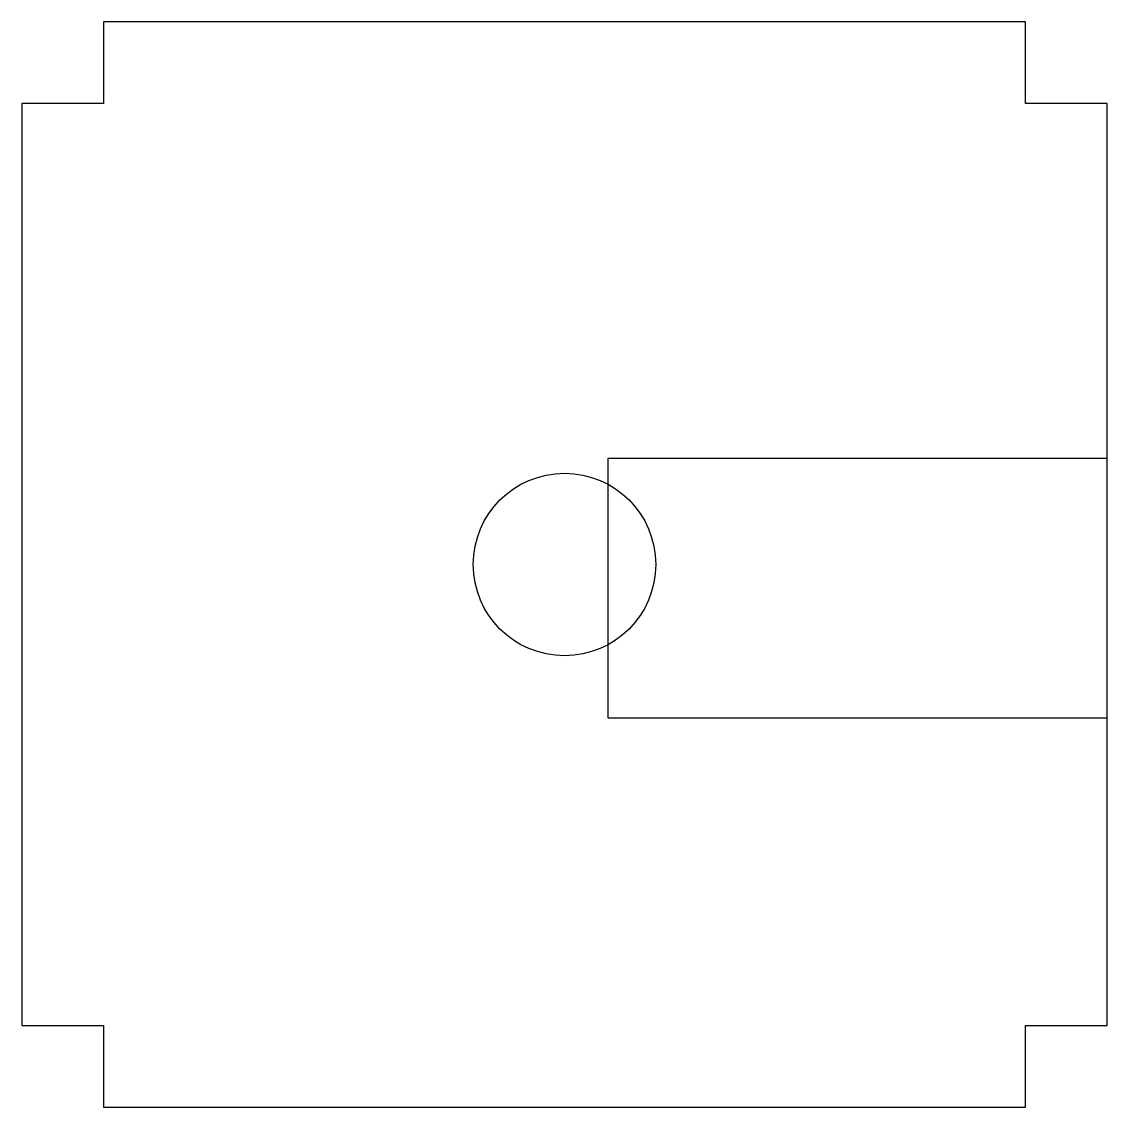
# Model space of a CAD drawing. Header units: millimetres. Extents: x -119 to -6, y 6 to 119.
import ezdxf

# ---------------------------------------------------------------- set-up
doc = ezdxf.new("R2010")
doc.units = ezdxf.units.MM
doc.layers.get('0').update_dxf_attribs({"linetype": 'CONTINUOUS'})

msp = doc.modelspace()

# ---------------------------------------------------------------- linework, layer by layer
for points in [[(-110.5, 119), (-110.5, 110.5), (-119, 110.5), (-119, 14.5), (-110.5, 14.5), (-110.5, 6), (-14.5, 6), (-14.5, 14.5), (-6, 14.5), (-6, 110.5), (-14.5, 110.5), (-14.5, 119)], [(-6, 73.53), (-58, 73.53), (-58, 46.53), (-6, 46.53)]]:
    msp.add_lwpolyline(points, close=True)
msp.add_circle((-62.5, 62.5), 9.5)
msp.add_circle((-62.5, 62.5), 9.5)

doc.saveas('drawing.dxf')
